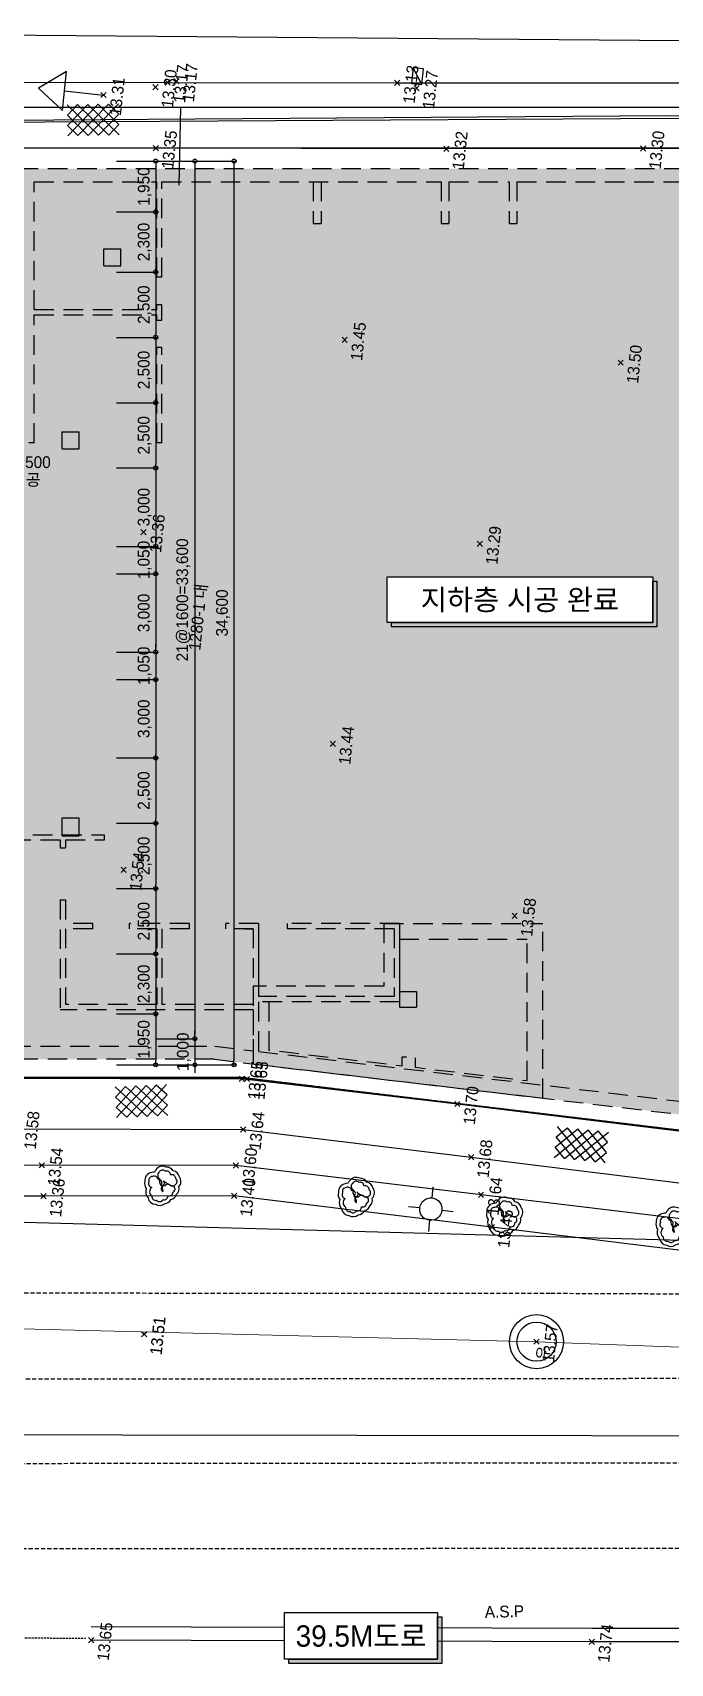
# Model space of a CAD drawing. Header units: millimetres. Extents: x 1073475 to 2890243, y -1340830 to -367733.
# Drawn here: x 1344851 to 1369296, y -467639 to -405207 of the extents above; entities that cross this region are included whole.
import ezdxf
from ezdxf.enums import TextEntityAlignment as Align
from ezdxf.xclip import XClip

# ---------------------------------------------------------------- set-up
doc = ezdxf.new("R2010")
doc.units = ezdxf.units.MM
doc.header["$LTSCALE"] = 50
doc.header["$XCLIPFRAME"] = 2
doc.header["$PDMODE"] = 3
doc.header["$PDSIZE"] = 100
for name, pattern in [('ANYANG3', [3, 2, -1]), ('DASHED', [0.75, 0.5, -0.25]), ('HIDDEN', [9.525, 6.35, -3.175]), ('HIDDEN2', [4.7625, 3.175, -1.5875]), ('PHANTOM', [63.5, 31.75, -6.35, 6.35, -6.35, 6.35, -6.35])]:
    doc.linetypes.add(name, pattern=pattern)
doc.layers.get('Defpoints').update_dxf_attribs({"color": 151})
for name, color, linetype in [('1-우수관로', 140, '우수'), ('C-DIM', 7, 'Continuous'), ('C0413425', 1, 'Continuous'), ('SITE', 7, 'PHANTOM'), ('가로등', 1, 'Continuous'), ('건축', 233, 'HIDDEN'), ('도로', 1, 'Continuous'), ('보도', 7, 'Continuous'), ('보도블럭', 7, 'Continuous'), ('연속지적도', 32, 'Continuous'), ('우수맨홀', 1, 'Continuous'), ('우수받이', 5, 'Continuous'), ('자전거전용도로', 7, 'Continuous'), ('조경', 3, 'Continuous'), ('중앙선', 2, 'Continuous'), ('지번', 4, 'Continuous'), ('지하지장물_가스관로', 2, 'Continuous'), ('지하지장물_상수관로', 5, 'HIDDEN2'), ('지하지장물_전기관로', 1, 'HIDDEN2'), ('지하지장물_통신관로', 7, 'HIDDEN2'), ('지하지장물_하수관거(오수)', 30, 'HIDDEN2'), ('차선', 7, 'HIDDEN2'), ('측량점_높이', 8, 'Continuous'), ('측량점_심볼', 7, 'Continuous'), ('포장상태', 7, 'Continuous'), ('현황', 9, 'Continuous'), ('화단경계', 3, 'Continuous')]:
    doc.layers.add(name, color=color, linetype=linetype)
doc.layers.add('defpoint', color=193, linetype='Continuous', plot=False)
doc.styles.add('LT', font='')
doc.styles.get("Standard").update_dxf_attribs({"font": ''})
doc.styles.add('굴림체', font='')
doc.styles.add('돋움', font='')
doc.styles.add('유형1', font='')
doc.styles.get('LT').set_extended_font_data('GulimChe')
doc.styles.get('Standard').set_extended_font_data('Dotum')
doc.styles.get('굴림체').set_extended_font_data('Dotum')
doc.styles.get('돋움').set_extended_font_data('Dotum')
doc.styles.get('유형1').set_extended_font_data('Gulim')
doc.linetypes.add('GAS_LINE', pattern='A,0.5,-0.2,["GAS",Standard,S=0.1,R=0,X=-0.1,Y=-0.05],-0.25', length=0.95)
doc.linetypes.add('KT_LINE', pattern='A,12.7,-5.08,["KT",Standard,S=2.54,R=0,X=-2.54,Y=-1.27],-6.35', length=24.13)
doc.linetypes.add('POWER_LINE', pattern='A,12.7,-5.08,["POWER",Standard,S=2.54,R=0,X=-2.54,Y=-1.27],-6.35', length=24.13)
doc.linetypes.add('SEWER_LINE', pattern='A,12.7,-5.08,["SEWER",Standard,S=2.54,R=0,X=-2.54,Y=-1.27],-6.35', length=24.13)
doc.linetypes.add('WATER_LINE', pattern='A,12.7,-5.08,["WATER",Standard,S=2.54,R=0,X=-2.54,Y=-1.27],-6.35', length=24.13)
doc.linetypes.add('우수', pattern='A,0.5,-0.05,["우수",LT,S=0.1,R=0,X=0,Y=-0.05],-0.4', length=0.95)
doc.dimstyles.new('ISO-25', dxfattribs={"dimtxt": 2.5, "dimasz": 1, "dimexe": 3, "dimexo": 0.625, "dimtad": 1, "dimtxsty": '유형1', "dimblk": 'DIMDOT', "dimcen": 1, "dimclrd": 4, "dimclre": 4, "dimclrt": 6, "dimadec": 0, "dimazin": 0, "dimtfac": 1, "dimtmove": 0, "dimatfit": 3, "dimldrblk": 'DIMDOT', "dimfxl": 1, "dimarcsym": 0})
doc.dimstyles.new('SAM-300', dxfattribs={"dimscale": 1.5, "dimtxt": 300, "dimasz": 100, "dimexe": 70, "dimexo": 0, "dimgap": 100, "dimtad": 1, "dimdec": 0, "dimzin": 0, "dimdsep": 46, "dimlunit": 6, "dimtxsty": '돋움', "dimblk": 'ORIGIN', "dimcen": 100, "dimclrd": 1, "dimclre": 1, "dimclrt": 7, "dimadec": 0, "dimazin": 0, "dimtfac": 1, "dimtdec": 0, "dimtix": 1, "dimtmove": 2, "dimatfit": 3, "dimfxl": 70, "dimtolj": 1, "dimtzin": 0, "dimlwd": -1, "dimlwe": -1, "dimarcsym": 0})

# ---------------------------------------------------------------- blocks, each defined once
blk = doc.blocks.new('DIMDOT')
at = {"color": 0}
blk.add_line((-2, 0), (2, 0), dxfattribs=at)
for radius in [0.5, 0.25]:
    blk.add_circle((0, 0), radius, dxfattribs=at)
blk = doc.blocks.new('_Origin')
at = {"color": 0, "linetype": 'ByBlock', "lineweight": -2}
blk.add_line((0, 0), (-1, 0), dxfattribs=at)
blk.add_circle((0, 0), 0.5, dxfattribs=at)
blk = doc.blocks.new('*D708')
at = {"layer": 'C-DIM', "color": 1, "ltscale": 0.2, "transparency": 16777216}
for p, q in [((1351069, -410124), (1352674, -410124)), ((1352569, -410274), (1352569, -444574)), ((1351069, -444724), (1352674, -444724))]:
    blk.add_line(p, q, dxfattribs=at)
at = {"layer": 'Defpoints', "color": 0, "ltscale": 0.2, "transparency": 16777216}
for p in [(1351069, -410124), (1351069, -444724), (1352569, -444724)]:
    blk.add_point(p, dxfattribs=at)
at = {"layer": 'C-DIM', "color": 1, "ltscale": 0.2, "transparency": 16777216, "xscale": 150, "yscale": 150, "zscale": 150}
for p, rotation in [((1352569, -410124), 90), ((1352569, -444724), 270)]:
    blk.add_blockref('_Origin', p, dxfattribs=dict(at, rotation=rotation))
at = {"layer": 'C-DIM', "color": 7, "ltscale": 0.2, "transparency": 16777216, "insert": (1352150, -427424), "char_height": 450, "attachment_point": 5, "rotation": 90, "style": '돋움'}
blk.add_mtext('\\A1;34,600', dxfattribs=at)
blk = doc.blocks.new('*D714')
at = {"layer": 'C-DIM', "color": 1, "ltscale": 0.2, "transparency": 16777216}
for p, q in [((1349569, -410124), (1351174, -410124)), ((1351069, -410274), (1351069, -443574)), ((1349569, -443724), (1351174, -443724))]:
    blk.add_line(p, q, dxfattribs=at)
at = {"layer": 'Defpoints', "color": 0, "ltscale": 0.2, "transparency": 16777216}
for p in [(1349569, -410124), (1349569, -443724), (1351069, -443724)]:
    blk.add_point(p, dxfattribs=at)
at = {"layer": 'C-DIM', "color": 1, "ltscale": 0.2, "transparency": 16777216, "xscale": 150, "yscale": 150, "zscale": 150}
for p, rotation in [((1351069, -410124), 90), ((1351069, -443724), 270)]:
    blk.add_blockref('_Origin', p, dxfattribs=dict(at, rotation=rotation))
at = {"layer": 'C-DIM', "color": 7, "ltscale": 0.2, "transparency": 16777216, "insert": (1350631, -426924), "char_height": 450, "attachment_point": 5, "rotation": 90, "style": '돋움'}
blk.add_mtext('\\A1;21@1600=33,600', dxfattribs=at)
blk = doc.blocks.new('*D715')
at = {"layer": 'C-DIM', "color": 1, "ltscale": 0.2, "transparency": 16777216}
for p, q in [((1349569, -443724), (1351174, -443724)), ((1351069, -443574), (1351069, -443424)), ((1351069, -443724), (1351069, -444724)), ((1349569, -444724), (1351174, -444724)), ((1351069, -444874), (1351069, -445024))]:
    blk.add_line(p, q, dxfattribs=at)
at = {"layer": 'Defpoints', "color": 0, "ltscale": 0.2, "transparency": 16777216}
for p in [(1349569, -443724), (1349569, -444724), (1351069, -444724)]:
    blk.add_point(p, dxfattribs=at)
at = {"layer": 'C-DIM', "color": 1, "ltscale": 0.2, "transparency": 16777216, "xscale": 150, "yscale": 150, "zscale": 150}
for p, rotation in [((1351069, -443724), 270), ((1351069, -444724), 90)]:
    blk.add_blockref('_Origin', p, dxfattribs=dict(at, rotation=rotation))
at = {"layer": 'C-DIM', "color": 7, "ltscale": 0.2, "transparency": 16777216, "insert": (1350650, -444224), "char_height": 450, "attachment_point": 5, "rotation": 90, "style": '돋움'}
blk.add_mtext('\\A1;1,000', dxfattribs=at)
blk = doc.blocks.new('*D735')
at = {"layer": 'C-DIM', "color": 1, "ltscale": 0.2, "transparency": 16777216}
for p, q in [((1348069, -410124), (1349674, -410124)), ((1349569, -410274), (1349569, -411924)), ((1348069, -412074), (1349674, -412074))]:
    blk.add_line(p, q, dxfattribs=at)
at = {"layer": 'Defpoints', "color": 0, "ltscale": 0.2, "transparency": 16777216}
for p in [(1348069, -410124), (1348069, -412074), (1349569, -412074)]:
    blk.add_point(p, dxfattribs=at)
at = {"layer": 'C-DIM', "color": 1, "ltscale": 0.2, "transparency": 16777216, "xscale": 150, "yscale": 150, "zscale": 150}
for p, rotation in [((1349569, -410124), 90), ((1349569, -412074), 270)]:
    blk.add_blockref('_Origin', p, dxfattribs=dict(at, rotation=rotation))
at = {"layer": 'C-DIM', "color": 7, "ltscale": 0.2, "transparency": 16777216, "insert": (1349150, -411099), "char_height": 450, "attachment_point": 5, "rotation": 90, "style": '돋움'}
blk.add_mtext('\\A1;1,950', dxfattribs=at)
blk = doc.blocks.new('*D736')
at = {"layer": 'C-DIM', "color": 1, "ltscale": 0.2, "transparency": 16777216}
for p, q in [((1348069, -412074), (1349674, -412074)), ((1349569, -412224), (1349569, -414224)), ((1348069, -414374), (1349674, -414374))]:
    blk.add_line(p, q, dxfattribs=at)
at = {"layer": 'Defpoints', "color": 0, "ltscale": 0.2, "transparency": 16777216}
for p in [(1348069, -412074), (1348069, -414374), (1349569, -414374)]:
    blk.add_point(p, dxfattribs=at)
at = {"layer": 'C-DIM', "color": 1, "ltscale": 0.2, "transparency": 16777216, "xscale": 150, "yscale": 150, "zscale": 150}
for p, rotation in [((1349569, -412074), 90), ((1349569, -414374), 270)]:
    blk.add_blockref('_Origin', p, dxfattribs=dict(at, rotation=rotation))
at = {"layer": 'C-DIM', "color": 7, "ltscale": 0.2, "transparency": 16777216, "insert": (1349150, -413224), "char_height": 450, "attachment_point": 5, "rotation": 90, "style": '돋움'}
blk.add_mtext('\\A1;2,300', dxfattribs=at)
blk = doc.blocks.new('*D737')
at = {"layer": 'C-DIM', "color": 1, "ltscale": 0.2, "transparency": 16777216}
for p, q in [((1348069, -414374), (1349674, -414374)), ((1349569, -414524), (1349569, -416724)), ((1348069, -416874), (1349674, -416874))]:
    blk.add_line(p, q, dxfattribs=at)
at = {"layer": 'Defpoints', "color": 0, "ltscale": 0.2, "transparency": 16777216}
for p in [(1348069, -414374), (1348069, -416874), (1349569, -416874)]:
    blk.add_point(p, dxfattribs=at)
at = {"layer": 'C-DIM', "color": 1, "ltscale": 0.2, "transparency": 16777216, "xscale": 150, "yscale": 150, "zscale": 150}
for p, rotation in [((1349569, -414374), 90), ((1349569, -416874), 270)]:
    blk.add_blockref('_Origin', p, dxfattribs=dict(at, rotation=rotation))
at = {"layer": 'C-DIM', "color": 7, "ltscale": 0.2, "transparency": 16777216, "insert": (1349150, -415624), "char_height": 450, "attachment_point": 5, "rotation": 90, "style": '돋움'}
blk.add_mtext('\\A1;2,500', dxfattribs=at)
blk = doc.blocks.new('*D738')
at = {"layer": 'C-DIM', "color": 1, "ltscale": 0.2, "transparency": 16777216}
for p, q in [((1348069, -416874), (1349674, -416874)), ((1349569, -417024), (1349569, -419224)), ((1348069, -419374), (1349674, -419374))]:
    blk.add_line(p, q, dxfattribs=at)
at = {"layer": 'Defpoints', "color": 0, "ltscale": 0.2, "transparency": 16777216}
for p in [(1348069, -416874), (1348069, -419374), (1349569, -419374)]:
    blk.add_point(p, dxfattribs=at)
at = {"layer": 'C-DIM', "color": 1, "ltscale": 0.2, "transparency": 16777216, "xscale": 150, "yscale": 150, "zscale": 150}
for p, rotation in [((1349569, -416874), 90), ((1349569, -419374), 270)]:
    blk.add_blockref('_Origin', p, dxfattribs=dict(at, rotation=rotation))
at = {"layer": 'C-DIM', "color": 7, "ltscale": 0.2, "transparency": 16777216, "insert": (1349150, -418124), "char_height": 450, "attachment_point": 5, "rotation": 90, "style": '돋움'}
blk.add_mtext('\\A1;2,500', dxfattribs=at)
blk = doc.blocks.new('*D739')
at = {"layer": 'C-DIM', "color": 1, "ltscale": 0.2, "transparency": 16777216}
for p, q in [((1348069, -419374), (1349674, -419374)), ((1349569, -419524), (1349569, -421724)), ((1348069, -421874), (1349674, -421874))]:
    blk.add_line(p, q, dxfattribs=at)
at = {"layer": 'Defpoints', "color": 0, "ltscale": 0.2, "transparency": 16777216}
for p in [(1348069, -419374), (1348069, -421874), (1349569, -421874)]:
    blk.add_point(p, dxfattribs=at)
at = {"layer": 'C-DIM', "color": 1, "ltscale": 0.2, "transparency": 16777216, "xscale": 150, "yscale": 150, "zscale": 150}
for p, rotation in [((1349569, -419374), 90), ((1349569, -421874), 270)]:
    blk.add_blockref('_Origin', p, dxfattribs=dict(at, rotation=rotation))
at = {"layer": 'C-DIM', "color": 7, "ltscale": 0.2, "transparency": 16777216, "insert": (1349150, -420624), "char_height": 450, "attachment_point": 5, "rotation": 90, "style": '돋움'}
blk.add_mtext('\\A1;2,500', dxfattribs=at)
blk = doc.blocks.new('*D740')
at = {"layer": 'C-DIM', "color": 1, "ltscale": 0.2, "transparency": 16777216}
for p, q in [((1348069, -421874), (1349674, -421874)), ((1349569, -422024), (1349569, -424724)), ((1348069, -424874), (1349674, -424874))]:
    blk.add_line(p, q, dxfattribs=at)
at = {"layer": 'Defpoints', "color": 0, "ltscale": 0.2, "transparency": 16777216}
for p in [(1348069, -421874), (1348069, -424874), (1349569, -424874)]:
    blk.add_point(p, dxfattribs=at)
at = {"layer": 'C-DIM', "color": 1, "ltscale": 0.2, "transparency": 16777216, "xscale": 150, "yscale": 150, "zscale": 150}
for p, rotation in [((1349569, -421874), 90), ((1349569, -424874), 270)]:
    blk.add_blockref('_Origin', p, dxfattribs=dict(at, rotation=rotation))
at = {"layer": 'C-DIM', "color": 7, "ltscale": 0.2, "transparency": 16777216, "insert": (1349150, -423374), "char_height": 450, "attachment_point": 5, "rotation": 90, "style": '돋움'}
blk.add_mtext('\\A1;3,000', dxfattribs=at)
blk = doc.blocks.new('*D741')
at = {"layer": 'C-DIM', "color": 1, "ltscale": 0.2, "transparency": 16777216}
for p, q in [((1348069, -424874), (1349674, -424874)), ((1349569, -424724), (1349569, -424574)), ((1349569, -424874), (1349569, -425924)), ((1348069, -425924), (1349674, -425924)), ((1349569, -426074), (1349569, -426224))]:
    blk.add_line(p, q, dxfattribs=at)
at = {"layer": 'Defpoints', "color": 0, "ltscale": 0.2, "transparency": 16777216}
for p in [(1348069, -424874), (1348069, -425924), (1349569, -425924)]:
    blk.add_point(p, dxfattribs=at)
at = {"layer": 'C-DIM', "color": 1, "ltscale": 0.2, "transparency": 16777216, "xscale": 150, "yscale": 150, "zscale": 150}
for p, rotation in [((1349569, -424874), 270), ((1349569, -425924), 90)]:
    blk.add_blockref('_Origin', p, dxfattribs=dict(at, rotation=rotation))
at = {"layer": 'C-DIM', "color": 7, "ltscale": 0.2, "transparency": 16777216, "insert": (1349150, -425399), "char_height": 450, "attachment_point": 5, "rotation": 90, "style": '돋움'}
blk.add_mtext('\\A1;1,050', dxfattribs=at)
blk = doc.blocks.new('*D742')
at = {"layer": 'C-DIM', "color": 1, "ltscale": 0.2, "transparency": 16777216}
for p, q in [((1348069, -425924), (1349674, -425924)), ((1349569, -426074), (1349569, -428774)), ((1348069, -428924), (1349674, -428924))]:
    blk.add_line(p, q, dxfattribs=at)
at = {"layer": 'Defpoints', "color": 0, "ltscale": 0.2, "transparency": 16777216}
for p in [(1348069, -425924), (1348069, -428924), (1349569, -428924)]:
    blk.add_point(p, dxfattribs=at)
at = {"layer": 'C-DIM', "color": 1, "ltscale": 0.2, "transparency": 16777216, "xscale": 150, "yscale": 150, "zscale": 150}
for p, rotation in [((1349569, -425924), 90), ((1349569, -428924), 270)]:
    blk.add_blockref('_Origin', p, dxfattribs=dict(at, rotation=rotation))
at = {"layer": 'C-DIM', "color": 7, "ltscale": 0.2, "transparency": 16777216, "insert": (1349150, -427424), "char_height": 450, "attachment_point": 5, "rotation": 90, "style": '돋움'}
blk.add_mtext('\\A1;3,000', dxfattribs=at)
blk = doc.blocks.new('*D743')
at = {"layer": 'C-DIM', "color": 1, "ltscale": 0.2, "transparency": 16777216}
for p, q in [((1349569, -428774), (1349569, -428624)), ((1348069, -428924), (1349674, -428924)), ((1349569, -428924), (1349569, -429975)), ((1348069, -429975), (1349674, -429975)), ((1349569, -430125), (1349569, -430275))]:
    blk.add_line(p, q, dxfattribs=at)
at = {"layer": 'Defpoints', "color": 0, "ltscale": 0.2, "transparency": 16777216}
for p in [(1348069, -428924), (1348069, -429975), (1349569, -429975)]:
    blk.add_point(p, dxfattribs=at)
at = {"layer": 'C-DIM', "color": 1, "ltscale": 0.2, "transparency": 16777216, "xscale": 150, "yscale": 150, "zscale": 150}
for p, rotation in [((1349569, -428924), 270), ((1349569, -429975), 90)]:
    blk.add_blockref('_Origin', p, dxfattribs=dict(at, rotation=rotation))
at = {"layer": 'C-DIM', "color": 7, "ltscale": 0.2, "transparency": 16777216, "insert": (1349150, -429449), "char_height": 450, "attachment_point": 5, "rotation": 90, "style": '돋움'}
blk.add_mtext('\\A1;1,050', dxfattribs=at)
blk = doc.blocks.new('*D744')
at = {"layer": 'C-DIM', "color": 1, "ltscale": 0.2, "transparency": 16777216}
for p, q in [((1348069, -429975), (1349674, -429975)), ((1349569, -430125), (1349569, -432825)), ((1348069, -432975), (1349674, -432975))]:
    blk.add_line(p, q, dxfattribs=at)
at = {"layer": 'Defpoints', "color": 0, "ltscale": 0.2, "transparency": 16777216}
for p in [(1348069, -429975), (1348069, -432975), (1349569, -432975)]:
    blk.add_point(p, dxfattribs=at)
at = {"layer": 'C-DIM', "color": 1, "ltscale": 0.2, "transparency": 16777216, "xscale": 150, "yscale": 150, "zscale": 150}
for p, rotation in [((1349569, -429975), 90), ((1349569, -432975), 270)]:
    blk.add_blockref('_Origin', p, dxfattribs=dict(at, rotation=rotation))
at = {"layer": 'C-DIM', "color": 7, "ltscale": 0.2, "transparency": 16777216, "insert": (1349150, -431475), "char_height": 450, "attachment_point": 5, "rotation": 90, "style": '돋움'}
blk.add_mtext('\\A1;3,000', dxfattribs=at)
blk = doc.blocks.new('*D745')
at = {"layer": 'C-DIM', "color": 1, "ltscale": 0.2, "transparency": 16777216}
for p, q in [((1348069, -432975), (1349674, -432975)), ((1349569, -433125), (1349569, -435325)), ((1348069, -435475), (1349674, -435475))]:
    blk.add_line(p, q, dxfattribs=at)
at = {"layer": 'Defpoints', "color": 0, "ltscale": 0.2, "transparency": 16777216}
for p in [(1348069, -432975), (1348069, -435475), (1349569, -435475)]:
    blk.add_point(p, dxfattribs=at)
at = {"layer": 'C-DIM', "color": 1, "ltscale": 0.2, "transparency": 16777216, "xscale": 150, "yscale": 150, "zscale": 150}
for p, rotation in [((1349569, -432975), 90), ((1349569, -435475), 270)]:
    blk.add_blockref('_Origin', p, dxfattribs=dict(at, rotation=rotation))
at = {"layer": 'C-DIM', "color": 7, "ltscale": 0.2, "transparency": 16777216, "insert": (1349150, -434225), "char_height": 450, "attachment_point": 5, "rotation": 90, "style": '돋움'}
blk.add_mtext('\\A1;2,500', dxfattribs=at)
blk = doc.blocks.new('*D746')
at = {"layer": 'C-DIM', "color": 1, "ltscale": 0.2, "transparency": 16777216}
for p, q in [((1348069, -435475), (1349674, -435475)), ((1349569, -435625), (1349569, -437825)), ((1348069, -437975), (1349674, -437975))]:
    blk.add_line(p, q, dxfattribs=at)
at = {"layer": 'Defpoints', "color": 0, "ltscale": 0.2, "transparency": 16777216}
for p in [(1348069, -435475), (1348069, -437975), (1349569, -437975)]:
    blk.add_point(p, dxfattribs=at)
at = {"layer": 'C-DIM', "color": 1, "ltscale": 0.2, "transparency": 16777216, "xscale": 150, "yscale": 150, "zscale": 150}
for p, rotation in [((1349569, -435475), 90), ((1349569, -437975), 270)]:
    blk.add_blockref('_Origin', p, dxfattribs=dict(at, rotation=rotation))
at = {"layer": 'C-DIM', "color": 7, "ltscale": 0.2, "transparency": 16777216, "insert": (1349150, -436725), "char_height": 450, "attachment_point": 5, "rotation": 90, "style": '돋움'}
blk.add_mtext('\\A1;2,500', dxfattribs=at)
blk = doc.blocks.new('*D747')
at = {"layer": 'C-DIM', "color": 1, "ltscale": 0.2, "transparency": 16777216}
for p, q in [((1348069, -437975), (1349674, -437975)), ((1349569, -438125), (1349569, -440325)), ((1348069, -440475), (1349674, -440475))]:
    blk.add_line(p, q, dxfattribs=at)
at = {"layer": 'Defpoints', "color": 0, "ltscale": 0.2, "transparency": 16777216}
for p in [(1348069, -437975), (1348069, -440475), (1349569, -440475)]:
    blk.add_point(p, dxfattribs=at)
at = {"layer": 'C-DIM', "color": 1, "ltscale": 0.2, "transparency": 16777216, "xscale": 150, "yscale": 150, "zscale": 150}
for p, rotation in [((1349569, -437975), 90), ((1349569, -440475), 270)]:
    blk.add_blockref('_Origin', p, dxfattribs=dict(at, rotation=rotation))
at = {"layer": 'C-DIM', "color": 7, "ltscale": 0.2, "transparency": 16777216, "insert": (1349150, -439225), "char_height": 450, "attachment_point": 5, "rotation": 90, "style": '돋움'}
blk.add_mtext('\\A1;2,500', dxfattribs=at)
blk = doc.blocks.new('*D748')
at = {"layer": 'C-DIM', "color": 1, "ltscale": 0.2, "transparency": 16777216}
for p, q in [((1348069, -440475), (1349674, -440475)), ((1349569, -440625), (1349569, -442624)), ((1348069, -442774), (1349674, -442774))]:
    blk.add_line(p, q, dxfattribs=at)
at = {"layer": 'Defpoints', "color": 0, "ltscale": 0.2, "transparency": 16777216}
for p in [(1348069, -440475), (1348069, -442774), (1349569, -442774)]:
    blk.add_point(p, dxfattribs=at)
at = {"layer": 'C-DIM', "color": 1, "ltscale": 0.2, "transparency": 16777216, "xscale": 150, "yscale": 150, "zscale": 150}
for p, rotation in [((1349569, -440475), 90), ((1349569, -442774), 270)]:
    blk.add_blockref('_Origin', p, dxfattribs=dict(at, rotation=rotation))
at = {"layer": 'C-DIM', "color": 7, "ltscale": 0.2, "transparency": 16777216, "insert": (1349150, -441624), "char_height": 450, "attachment_point": 5, "rotation": 90, "style": '돋움'}
blk.add_mtext('\\A1;2,300', dxfattribs=at)
blk = doc.blocks.new('*D749')
at = {"layer": 'C-DIM', "color": 1, "ltscale": 0.2, "transparency": 16777216}
for p, q in [((1348069, -442774), (1349674, -442774)), ((1349569, -442924), (1349569, -444574)), ((1348069, -444724), (1349674, -444724))]:
    blk.add_line(p, q, dxfattribs=at)
at = {"layer": 'Defpoints', "color": 0, "ltscale": 0.2, "transparency": 16777216}
for p in [(1348069, -442774), (1348069, -444724), (1349569, -444724)]:
    blk.add_point(p, dxfattribs=at)
at = {"layer": 'C-DIM', "color": 1, "ltscale": 0.2, "transparency": 16777216, "xscale": 150, "yscale": 150, "zscale": 150}
for p, rotation in [((1349569, -442774), 90), ((1349569, -444724), 270)]:
    blk.add_blockref('_Origin', p, dxfattribs=dict(at, rotation=rotation))
at = {"layer": 'C-DIM', "color": 7, "ltscale": 0.2, "transparency": 16777216, "insert": (1349150, -443749), "char_height": 450, "attachment_point": 5, "rotation": 90, "style": '돋움'}
blk.add_mtext('\\A1;1,950', dxfattribs=at)
blk = doc.blocks.new('A$359145324269')
at = {"layer": '건축', "ltscale": 0.2}
h = blk.add_hatch(color=254, dxfattribs=at)
h.dxf.hatch_style = 1
h.paths.add_polyline_path([(59185, 39888), (6585, 39888), (6585, 5788), (20479, 5788), (45879, 2788), (59185, 2788)])
at = {"layer": 'defpoint', "ltscale": 30}
blk.add_lwpolyline([(5806, 40677), (59985, 40677), (59985, 2088), (46697, 2088), (33748, 3618), (21497, 5088), (5806, 5088)], close=True, dxfattribs=at)
at = {"layer": '건축', "color": 4, "linetype": 'DASHED', "ltscale": 30}
for p, q in [((13585, 39388), (18285, 39388)), ((13585, 34488), (13585, 39388)), ((18285, 35738), (18285, 39388)), ((18485, 39388), (29185, 39388)), ((18485, 35738), (18485, 39388)), ((24285, 39388), (24285, 37788)), ((24585, 39388), (24585, 37788)), ((29185, 39388), (29185, 37788)), ((29485, 39388), (31785, 39388)), ((29485, 39388), (29485, 37788)), ((31785, 39388), (31785, 37788)), ((32085, 39388), (38335, 39388)), ((32085, 39388), (32085, 37788)), ((24285, 37788), (24585, 37788)), ((29185, 37788), (29485, 37788)), ((31785, 37788), (32085, 37788)), ((16260, 36813), (16910, 36813)), ((16260, 36163), (16260, 36813)), ((16910, 36163), (16910, 36813)), ((16260, 36163), (16910, 36163)), ((18485, 35738), (18285, 35738)), ((13585, 34488), (18285, 34488)), ((18285, 34488), (18285, 34688)), ((18285, 34688), (18485, 34688)), ((18485, 34088), (18485, 34688)), ((13585, 29388), (13585, 34288)), ((13585, 34288), (18285, 34288)), ((18285, 34088), (18285, 34288)), ((18285, 34088), (18485, 34088)), ((18285, 29388), (18285, 33038)), ((18485, 33038), (18285, 33038)), ((18485, 29388), (18485, 33038)), ((13585, 29388), (13385, 29388)), ((14660, 29813), (15310, 29813)), ((14660, 29163), (14660, 29813)), ((15310, 29163), (15310, 29813)), ((18485, 29388), (18285, 29388)), ((14660, 29163), (15310, 29163)), ((14660, 15038), (15310, 15038)), ((14660, 14338), (14660, 15038)), ((15310, 14338), (15310, 15038)), ((11285, 14388), (16285, 14388)), ((16285, 14188), (16285, 14388)), ((7085, 14188), (14585, 14188)), ((14585, 14188), (14585, 13888)), ((14585, 13888), (14785, 13888)), ((14660, 14338), (15310, 14338)), ((14785, 14188), (14785, 13888)), ((14785, 14188), (16285, 14188)), ((14585, 11888), (14585, 7688)), ((14585, 11888), (14785, 11888)), ((14785, 11888), (14785, 10988)), ((15835, 10988), (14785, 10988)), ((14785, 10788), (14785, 7888)), ((15835, 10788), (14785, 10788)), ((15835, 10788), (15835, 10988)), ((17235, 10788), (17235, 10988)), ((19535, 10988), (17235, 10988)), ((18285, 10788), (17235, 10788)), ((18285, 10788), (18285, 7888)), ((18485, 10788), (18485, 7888)), ((19535, 10788), (18485, 10788)), ((19535, 10788), (19535, 10988)), ((22185, 10988), (20935, 10988)), ((20935, 10788), (20935, 10988)), ((21985, 10788), (20935, 10788)), ((21985, 10788), (21985, 7888)), ((22185, 10988), (22185, 8188)), ((27585, 10988), (23285, 10988)), ((23285, 10988), (23285, 10788)), ((27385, 10788), (23285, 10788)), ((26985, 10988), (26985, 8588)), ((26985, 10988), (33085, 10988)), ((27385, 10788), (27385, 8188)), ((27585, 10988), (27585, 7988)), ((33085, 4299), (33085, 10988)), ((22185, 10588), (22185, 8188)), ((27585, 10388), (27585, 8388)), ((27585, 10388), (32485, 10388)), ((32485, 4974), (32485, 10388)), ((21985, 8588), (21985, 5610)), ((26985, 8588), (21985, 8588)), ((27385, 8188), (22185, 8188)), ((27585, 8388), (28235, 8388)), ((28235, 8388), (28235, 7788)), ((21985, 7688), (14585, 7688)), ((18285, 7888), (14785, 7888)), ((21985, 7888), (18485, 7888)), ((21985, 7688), (21985, 6114)), ((27585, 7988), (22185, 7988)), ((22185, 7988), (22185, 6090)), ((27585, 7988), (22585, 7988)), ((27585, 7988), (27585, 7788)), ((27585, 7788), (28235, 7788)), ((7085, 6288), (20509, 6288)), ((20509, 6288), (21985, 6114)), ((20479, 5788), (6585, 5788)), ((20479, 5788), (45879, 2788)), ((22185, 6090), (45909, 3288)), ((21985, 5610), (33085, 4299))]:
    blk.add_line(p, q, dxfattribs=at)
at = {"layer": '건축', "color": 4, "linetype": 'DASHED', "ltscale": 30, "flags": 128}
blk.add_lwpolyline([(6585, 5788), (6585, 39888), (59185, 39888), (59185, 2788)], dxfattribs=at)
at = {"layer": '건축', "color": 4, "linetype": 'DASHED', "ltscale": 30}
blk.add_lwpolyline([(21628, 10788), (21985, 10788), (21985, 10183)], dxfattribs=at)
at = {"layer": '건축', "color": 4, "linetype": 'DASHED', "ltscale": 30, "elevation": 0, "flags": 128}
blk.add_lwpolyline([(22585, 7988), (22585, 6144), (27685, 5541), (27685, 5888), (28185, 5888), (28185, 5482), (32485, 4974)], dxfattribs=at)
blk = doc.blocks.new('A$405090834614')
at = {"layer": '1-우수관로', "color": 251, "linetype": '우수', "lineweight": 0, "ltscale": 80}
blk.add_lwpolyline([(121638, 164312), (127425, 92669), (132944, 11829)], dxfattribs=at)
at = {"layer": 'C0413425', "color": 251}
for p, q in [((173136, 116709), (172386, 115709)), ((173886, 115709), (173136, 116709)), ((172386, 115709), (173886, 115709)), ((173136, 115709), (173136, 114209))]:
    blk.add_line(p, q, dxfattribs=at)
at = {"layer": 'SITE', "color": 251, "linetype": 'ANYANG3', "ltscale": 0.5}
for p, q in [((170018, 124364), (172968, 96594)), ((136288, 105044), (134628, 120624)), ((136118, 92684), (136288, 105044)), ((172968, 96594), (175738, 70504)), ((135928, 79844), (136118, 92684))]:
    blk.add_line(p, q, dxfattribs=at)
at = {"layer": '가로등', "color": 251, "linetype": 'Continuous'}
for p, q in [((132045, 97661), (132045, 98089)), ((131616, 97232), (131188, 97232)), ((132045, 96804), (132045, 96375)), ((132473, 97232), (132902, 97232))]:
    blk.add_line(p, q, dxfattribs=at)
blk.add_ellipse((132045, 97232), major_axis=(-303, 303), ratio=1, start_param=3.926991, end_param=10.210176, dxfattribs=at)
at = {"layer": '도로', "color": 251}
for p, q in [((130969, 112042), (129944, 121845)), ((172967, 120519), (173874, 111815)), ((131755, 104782), (130969, 112042)), ((173874, 111815), (174785, 103061)), ((131602, 94836), (131755, 104782)), ((131755, 104782), (131755, 104782)), ((174785, 103061), (176232, 89375)), ((131464, 86267), (131602, 94836))]:
    blk.add_line(p, q, dxfattribs=at)
at = {"layer": '보도', "color": 251}
for p, q in [((171325, 112000), (170278, 121965)), ((135237, 114733), (136239, 104961)), ((172471, 100923), (171325, 112000)), ((136239, 104961), (136254, 104764)), ((136254, 104764), (136155, 96645)), ((173279, 93423), (172471, 100923)), ((172471, 100923), (172471, 100923)), ((136155, 96645), (135985, 85300)), ((136155, 96645), (136155, 96645)), ((173921, 87213), (173279, 93423))]:
    blk.add_line(p, q, dxfattribs=at)
at = {"layer": '보도블럭', "color": 251}
for p, q in [((171538, 114624), (172225, 115502)), ((171586, 114232), (172617, 115550)), ((172225, 115502), (172665, 115158)), ((171443, 115406), (172760, 114375)), ((171490, 115015), (171834, 115454)), ((171490, 115015), (172808, 113984)), ((171634, 113841), (172665, 115158)), ((171834, 115454), (172712, 114767)), ((171538, 114624), (172856, 113592)), ((171681, 113449), (172712, 114767)), ((172073, 113497), (172760, 114375)), ((171586, 114232), (172464, 113545)), ((171634, 113841), (172073, 113497)), ((172464, 113545), (172808, 113984)), ((134257, 109582), (135601, 108586)), ((134315, 109192), (134647, 109640)), ((134373, 108802), (135037, 109698)), ((134431, 108412), (135427, 109756)), ((134489, 108022), (135485, 109366)), ((134647, 109640), (135543, 108976)), ((135037, 109698), (135485, 109366)), ((134315, 109192), (135659, 108196)), ((134373, 108802), (135717, 107806)), ((134547, 107632), (135543, 108976)), ((134431, 108412), (135327, 107748)), ((134489, 108022), (134937, 107690)), ((134937, 107690), (135601, 108586)), ((135327, 107748), (135659, 108196)), ((134513, 91559), (135697, 92742)), ((134514, 92742), (135696, 91559)), ((134514, 91953), (135302, 92742)), ((134514, 92347), (134908, 92742)), ((134908, 92742), (135696, 91953)), ((135302, 92742), (135697, 92347)), ((134513, 91165), (135697, 92347)), ((134513, 90770), (135696, 91953)), ((134514, 92347), (135696, 91164)), ((134514, 91953), (135696, 90770)), ((134513, 91559), (135302, 90770)), ((134513, 91165), (134908, 90770)), ((134908, 90770), (135696, 91559)), ((135302, 90770), (135696, 91164))]:
    blk.add_line(p, q, dxfattribs=at)
at = {"layer": '연속지적도', "color": 251}
for p, q in [((134628, 120624), (136288, 105044)), ((136288, 105044), (136117, 92685)), ((136117, 92685), (135927, 79844))]:
    blk.add_line(p, q, dxfattribs=at)
at = {"layer": '우수맨홀', "color": 251}
for radius in [1036, 750]:
    blk.add_circle((127425, 92669), radius, dxfattribs=at)
at = {"layer": '우수받이', "color": 251}
blk.add_lwpolyline([(174820, 102517), (174820, 102117), (175420, 102117), (175420, 102517)], close=True, dxfattribs=at)
blk.add_lwpolyline([(174820, 102117), (175420, 102517)], dxfattribs=at)
at = {"layer": '자전거전용도로', "color": 251}
for p, q in [((133434, 113281), (134320, 104708)), ((134320, 104708), (134183, 95906)), ((134320, 104708), (134320, 104708)), ((134183, 95906), (134008, 85298))]:
    blk.add_line(p, q, dxfattribs=at)
at = {"layer": '조경', "color": 251}
for points in [[(131330, 108053, 0.346815), (131116, 107751, 0.330985), (131176, 107400, 0.257815), (131358, 107176, 0.268393), (131584, 106981, 0.287741), (131868, 106929, 0.374085), (132259, 106946, 0.296108), (132459, 107201, 0.276004), (132574, 107484, 0.397465), (132428, 107867, 0.08978), (132334, 107916, 0.089366), (132306, 108018, 0.417873), (131945, 108241, 0.244957), (131681, 108162, 0.283849)], [(131416, 107915, 0.520567), (131274, 107718, 0.520567), (131323, 107479, 0.520567), (131494, 107306, 0.520567), (131659, 107127, 0.997573), (131877, 107234, 0.520567), (131848, 107475, 0.940956), (131636, 107510, 0.176046), (131879, 107627, 1.063971), (132044, 107539, 0.138397), (131938, 107302, 0.467806), (131935, 107074, 0.520567), (132177, 107080, 0.520567), (132295, 107292, 0.520567), (132412, 107504, 0.520567), (132348, 107738, 0.520567), (132110, 107691, 0.258914), (131879, 107627, 0.824029), (132066, 107747, 0.520567), (132163, 107969, 0.520567), (131949, 108084, 0.520567), (131741, 107958, 0.520567), (131416, 107915)], [(131688, 100631, 0.346815), (131475, 100330, 0.330985), (131534, 99978, 0.257815), (131716, 99754, 0.268393), (131943, 99559, 0.287741), (132226, 99507, 0.374085), (132618, 99524, 0.296108), (132817, 99779, 0.276004), (132932, 100062, 0.397465), (132787, 100445, 0.08978), (132692, 100494, 0.089366), (132665, 100596, 0.417873), (132304, 100819, 0.244957), (132040, 100740, 0.283849)], [(131775, 100493, 0.520567), (131633, 100296, 0.520567), (131682, 100057, 0.520567), (131853, 99885, 0.520567), (132017, 99706, 0.997573), (132236, 99813, 0.520567), (132207, 100053, 0.940956), (131995, 100088, 0.176046), (132238, 100205, 1.063971), (132402, 100117, 0.138397), (132296, 99880, 0.467806), (132293, 99652, 0.520567), (132536, 99658, 0.520567), (132653, 99870, 0.520567), (132771, 100082, 0.520567), (132707, 100316, 0.520567), (132468, 100269, 0.258914), (132238, 100205, 0.824029), (132425, 100325, 0.520567), (132522, 100547, 0.520567), (132308, 100662, 0.520567), (132100, 100537, 0.520567), (131775, 100493)], [(131535, 94898, 0.346815), (131321, 94597, 0.330985), (131381, 94245, 0.257815), (131562, 94021, 0.268393), (131789, 93827, 0.287741), (132073, 93774, 0.374085), (132464, 93791, 0.296108), (132663, 94047, 0.276004), (132778, 94330, 0.397465), (132633, 94713, 0.08978), (132539, 94762, 0.089366), (132511, 94864, 0.417873), (132150, 95087, 0.244957), (131886, 95008, 0.283849)], [(131621, 94761, 0.520567), (131479, 94563, 0.520567), (131528, 94325, 0.520567), (131699, 94152, 0.520567), (131864, 93973, 0.997573), (132082, 94080, 0.520567), (132053, 94320, 0.940956), (131841, 94355, 0.176046), (132084, 94473, 1.063971), (132249, 94384, 0.138397), (132142, 94148, 0.467806), (132139, 93919, 0.520567), (132382, 93925, 0.520567), (132500, 94137, 0.520567), (132617, 94349, 0.520567), (132553, 94584, 0.520567), (132314, 94536, 0.258914), (132084, 94473, 0.824029), (132271, 94592, 0.520567), (132368, 94814, 0.520567), (132154, 94929, 0.520567), (131946, 94804, 0.520567), (131621, 94761)], [(131842, 88398, 0.346815), (131628, 88096, 0.330985), (131688, 87745, 0.257815), (131870, 87521, 0.268393), (132096, 87326, 0.287741), (132380, 87274, 0.374085), (132771, 87290, 0.296108), (132971, 87546, 0.276004), (133086, 87829, 0.397465), (132940, 88212, 0.08978), (132846, 88261, 0.089366), (132819, 88363, 0.417873), (132457, 88586, 0.244957), (132193, 88507, 0.283849)], [(131928, 88260, 0.520567), (131786, 88063, 0.520567), (131836, 87824, 0.520567), (132006, 87651, 0.520567), (132171, 87472, 0.997573), (132389, 87579, 0.520567), (132360, 87820, 0.940956), (132148, 87855, 0.176046), (132391, 87972, 1.063971), (132556, 87883, 0.138397), (132450, 87647, 0.467806), (132447, 87419, 0.520567), (132690, 87425, 0.520567), (132807, 87637, 0.520567), (132924, 87849, 0.520567), (132860, 88083, 0.520567), (132622, 88036, 0.258914), (132391, 87972, 0.824029), (132578, 88091, 0.520567), (132675, 88314, 0.520567), (132461, 88429, 0.520567), (132253, 88303, 0.520567), (131928, 88260)]]:
    blk.add_lwpolyline(points, format="xyb", close=True, dxfattribs=at)
at = {"layer": '중앙선', "color": 251}
for p, q in [((116222, 89351), (114265, 108435)), ((116731, 89403), (114774, 108487)), ((117597, 76336), (116222, 89351)), ((118105, 76391), (116731, 89403))]:
    blk.add_line(p, q, dxfattribs=at)
at = {"layer": '지하지장물_가스관로', "color": 251, "linetype": 'GAS_LINE', "ltscale": 3}
blk.add_lwpolyline([(172043, 129154), (173937, 129308), (182760, 39013), (182551, 11068)], dxfattribs=at)
at = {"layer": '지하지장물_상수관로', "color": 251, "linetype": 'WATER_LINE', "ltscale": 3}
for points in [[(165003, 177754), (176543, 74656), (179909, 44130), (180541, 14655)], [(125974, 172142), (127656, 154547), (126905, 150875), (134574, 53206), (135978, 16885)]]:
    blk.add_lwpolyline(points, dxfattribs=at)
at = {"layer": '지하지장물_전기관로', "color": 251, "linetype": 'POWER_LINE', "ltscale": 3}
blk.add_lwpolyline([(128114, 30390), (124995, 81247), (120316, 126000), (117897, 159426), (117322, 167477), (116075, 173707), (115884, 185784), (118473, 190768)], dxfattribs=at)
at = {"layer": '지하지장물_통신관로', "color": 251, "linetype": 'KT_LINE', "ltscale": 3}
blk.add_lwpolyline([(179973, 22140), (178340, 57330), (174617, 92638), (167709, 153756), (166514, 164057), (162819, 177078), (146292, 175121), (136183, 173575), (130490, 179990), (129558, 186301)], dxfattribs=at)
at = {"layer": '차선', "color": 251}
for p, q in [((124764, 135599), (129327, 92317)), ((118223, 135054), (124427, 77076)), ((121864, 70069), (114979, 134740)), ((126736, 85773), (122013, 129883)), ((129327, 92317), (130321, 82550))]:
    blk.add_line(p, q, dxfattribs=at)
at = {"layer": '차선', "color": 251, "ltscale": 0.5}
blk.add_line((111851, 133108), (114316, 108643), dxfattribs=at)
at = {"layer": '측량점_심볼', "color": 251}
for p in [(173136, 114209), (130969, 112042), (132140, 112234), (171325, 112000), (173645, 112256), (173874, 111815), (173955, 111479), (156659, 110914), (143718, 110310), (114265, 108435), (126119, 107650), (126125, 107655), (136239, 104961), (131755, 104782), (132918, 104836), (134320, 104708), (136254, 104764), (164787, 104026), (174785, 103061), (149360, 102848), (174659, 102299), (172471, 100923), (157570, 98048), (136155, 96645), (134183, 95906), (132791, 95376), (143552, 95220), (131602, 94836), (165037, 93415), (173279, 93423), (127425, 92669), (116222, 89351)]:
    blk.add_point(p, dxfattribs=at)
at = {"layer": '화단경계', "color": 251}
for p, q in [((132140, 112234), (131000, 122951)), ((132918, 104836), (132140, 112234)), ((132791, 95376), (132918, 104836)), ((132647, 85330), (132791, 95376))]:
    blk.add_line(p, q, dxfattribs=at)
at = {"layer": '우수맨홀', "color": 251, "style": '굴림체'}
blk.add_text('우', height=450, dxfattribs=at).set_placement((126737, 92154))
at = {"layer": '지번', "color": 251, "style": '굴림체'}
blk.add_text('1280-1 대', height=450, rotation=0.02107, dxfattribs=at).set_placement((153644, 108500), align=Align.MIDDLE_CENTER)
at = {"layer": '측량점_높이', "color": 251, "style": '굴림체'}
for s, p in [('13.31', (173136, 113909)), ('13.58', (133434, 112981)), ('13.54', (132140, 111934)), ('13.30', (173645, 111956)), ('13.36', (130969, 111742)), ('13.35', (171325, 111700)), ('13.17', (173874, 111515)), ('13.17', (173955, 111179)), ('13.36', (156659, 110614)), ('13.54', (143718, 110010)), ('13.65', (114265, 108135)), ('13.51', (126119, 107350)), ('13.51', (126125, 107355)), ('13.40', (131755, 104482)), ('13.60', (132918, 104536)), ('13.64', (134320, 104408)), ('13.65', (136239, 104661)), ('13.65', (136254, 104464)), ('13.45', (164787, 103726)), ('13.44', (149360, 102548)), ('13.13', (174785, 102761)), ('13.27', (174659, 101999)), ('13.32', (172471, 100623)), ('13.29', (157570, 97748)), ('13.70', (136155, 96345)), ('13.68', (134183, 95606)), ('13.64', (132791, 95076)), ('13.58', (143552, 94920)), ('13.45', (131602, 94536)), ('13.50', (165037, 93115)), ('13.30', (173279, 93123)), ('13.57', (127425, 92369)), ('13.74', (116222, 89051))]:
    blk.add_text(s, height=450, dxfattribs=at).set_placement(p, align=Align.TOP_CENTER)
at = {"layer": '포장상태', "color": 251, "style": '굴림체'}
blk.add_text('A.S.P', height=450, rotation=277.72058, dxfattribs=at).set_placement((116900, 92027), align=Align.RIGHT)
at = {"layer": '지하지장물_하수관거(오수)', "color": 251, "linetype": 'SEWER_LINE', "ltscale": 3}
for points in [[(175452, 87903), (170514, 134314)], [(172971, 111226), (170015, 110966)]]:
    blk.add_leader(points, dimstyle='ISO-25', override={"dimtad": 0, "dimclrd": 251}, dxfattribs=at)

msp = doc.modelspace()

# ---------------------------------------------------------------- block references
ref = msp.add_blockref('A$405090834614', (1442878.4, -591810.2), dxfattribs=dict(rotation=83.9464212542183))
XClip(ref).set_block_clipping_path([(87977.8492422819, 202827.7349661703), (102823.6229538787, 62839.0134570275), (213801.3092563641, 74608.173144479), (198955.5355447673, 214596.8946536218)])

# ---------------------------------------------------------------- texts
at = {"layer": 'C-DIM', "color": 7, "style": '돋움'}
for s, p in [('C.I.P Φ500 C.T.C 500', (1339776.9, -421651.2)), ('<- 근입깊이까지 시공', (1339776.9, -422326.2))]:
    msp.add_text(s, height=450, dxfattribs=at).set_placement(p, align=Align.MIDDLE_LEFT)

# ---------------------------------------------------------------- dimensions: what is measured, and where the dimension line sits
at = {"layer": 'C-DIM', "ltscale": 0.2}
for base, p1, p2, picture, middle in [((1349569, -412073.9), (1348069, -410124.2), (1348069, -412073.9), '*D735', (1349150.4, -411099.1)), ((1352569, -444724.2), (1351069, -410124.2), (1351069, -444724.2), '*D708', (1352150.4, -427424.2)), ((1349569, -414373.9), (1348069, -412073.9), (1348069, -414373.9), '*D736', (1349150.4, -413223.9)), ((1349569, -416873.9), (1348069, -414373.9), (1348069, -416873.9), '*D737', (1349150.4, -415623.9)), ((1349569, -419373.9), (1348069, -416873.9), (1348069, -419373.9), '*D738', (1349150.4, -418123.9)), ((1349569, -421873.9), (1348069, -419373.9), (1348069, -421873.9), '*D739', (1349150.4, -420623.9)), ((1349569, -424873.9), (1348069, -421873.9), (1348069, -424873.9), '*D740', (1349150.4, -423373.9)), ((1349569, -425924.2), (1348069, -424873.9), (1348069, -425924.2), '*D741', (1349150.4, -425399.1)), ((1349569, -428924.2), (1348069, -425924.2), (1348069, -428924.2), '*D742', (1349150.4, -427424.2)), ((1349569, -429974.5), (1348069, -428924.2), (1348069, -429974.5), '*D743', (1349150.4, -429449.4)), ((1349569, -432974.5), (1348069, -429974.5), (1348069, -432974.5), '*D744', (1349150.4, -431474.5)), ((1349569, -435474.5), (1348069, -432974.5), (1348069, -435474.5), '*D745', (1349150.4, -434224.5)), ((1349569, -437974.5), (1348069, -435474.5), (1348069, -437974.5), '*D746', (1349150.4, -436724.5)), ((1349569, -440474.5), (1348069, -437974.5), (1348069, -440474.5), '*D747', (1349150.4, -439224.5)), ((1349569, -442774.2), (1348069, -440474.5), (1348069, -442774.2), '*D748', (1349150.4, -441624.4)), ((1349569, -444724.2), (1348069, -442774.2), (1348069, -444724.2), '*D749', (1349150.4, -443749.2)), ((1351069, -444724.2), (1349569, -443724.2), (1349569, -444724.2), '*D715', (1350650.4, -444224.2))]:
    dim = msp.add_linear_dim(base=base, p1=p1, p2=p2, angle=90, dimstyle='SAM-300', dxfattribs=at)
    dim.commit()
    dim.dimension.update_dxf_attribs({"geometry": picture, "text_midpoint": middle})
dim = msp.add_linear_dim(base=(1351069, -443724.2), p1=(1349569, -410124.2), p2=(1349569, -443724.2), angle=90, text='21@1600=<>', dimstyle='SAM-300', dxfattribs=at)
dim.commit()
dim.dimension.update_dxf_attribs({"geometry": '*D714', "text_midpoint": (1350631.2, -426924.2)})

# ---------------------------------------------------------------- next in the draw order: wipeouts: each hides what was drawn before it
msp.add_wipeout([(1354510.4, -465687.8), (1360374.8, -465687.8), (1360374.8, -467475.5), (1354510.4, -467475.5)]).dxf.layer = '현황'

# ---------------------------------------------------------------- next in the draw order: hatches: boundary and pattern name
at = {"layer": '현황'}
msp.add_hatch(color=256, dxfattribs=at).paths.add_polyline_path([(1354673.7, -467475.5), (1360374.8, -467475.5), (1360374.8, -465851.1), (1360538.1, -465851.1), (1360538.1, -467638.9), (1354673.7, -467638.9)])

# ---------------------------------------------------------------- next in the draw order: linework, layer by layer
for points in [[(1354510.4, -465687.8), (1360374.8, -465687.8), (1360374.8, -467475.5), (1354510.4, -467475.5)], [(1354673.7, -467475.5), (1360374.8, -467475.5), (1360374.8, -465851.1), (1360538.1, -465851.1), (1360538.1, -467638.9), (1354673.7, -467638.9)]]:
    msp.add_lwpolyline(points, close=True, dxfattribs=at)

# ---------------------------------------------------------------- next in the draw order: block references
ref = msp.add_blockref('A$359145324269', (1331325, -450301.1))
XClip(ref).set_block_clipping_path([(-80865.347472802, -32631.9654219689), (59908.3686352151, 78968.0344740955)])

# ---------------------------------------------------------------- next in the draw order: texts
at = {"layer": '현황', "style": '돋움'}
msp.add_text('39.5M도로', height=816.67, dxfattribs=at).set_placement((1357442.6, -466581.7), align=Align.MIDDLE)

# ---------------------------------------------------------------- next in the draw order: wipeouts: each hides what was drawn before it
msp.add_wipeout([(1358442.2, -426042.1), (1368619.1, -426042.1), (1368619.1, -427793.4), (1358442.2, -427793.4)]).dxf.layer = '현황'

# ---------------------------------------------------------------- next in the draw order: hatches: boundary and pattern name
at = {"layer": '현황'}
msp.add_hatch(color=256, dxfattribs=at).paths.add_polyline_path([(1358602.2, -427793.4), (1368619.1, -427793.4), (1368619.1, -426202.1), (1368779.1, -426202.1), (1368779.1, -427953.4), (1358602.2, -427953.4)])

# ---------------------------------------------------------------- next in the draw order: linework, layer by layer
for points in [[(1358442.2, -426042.1), (1368619.1, -426042.1), (1368619.1, -427793.4), (1358442.2, -427793.4)], [(1358602.2, -427793.4), (1368619.1, -427793.4), (1368619.1, -426202.1), (1368779.1, -426202.1), (1368779.1, -427953.4), (1358602.2, -427953.4)]]:
    msp.add_lwpolyline(points, close=True, dxfattribs=at)

# ---------------------------------------------------------------- next in the draw order: texts
at = {"layer": '현황', "style": '돋움'}
msp.add_text('지하층 시공 완료', height=800, dxfattribs=at).set_placement((1363530.6, -426917.7), align=Align.MIDDLE_CENTER)

doc.saveas('drawing.dxf')
